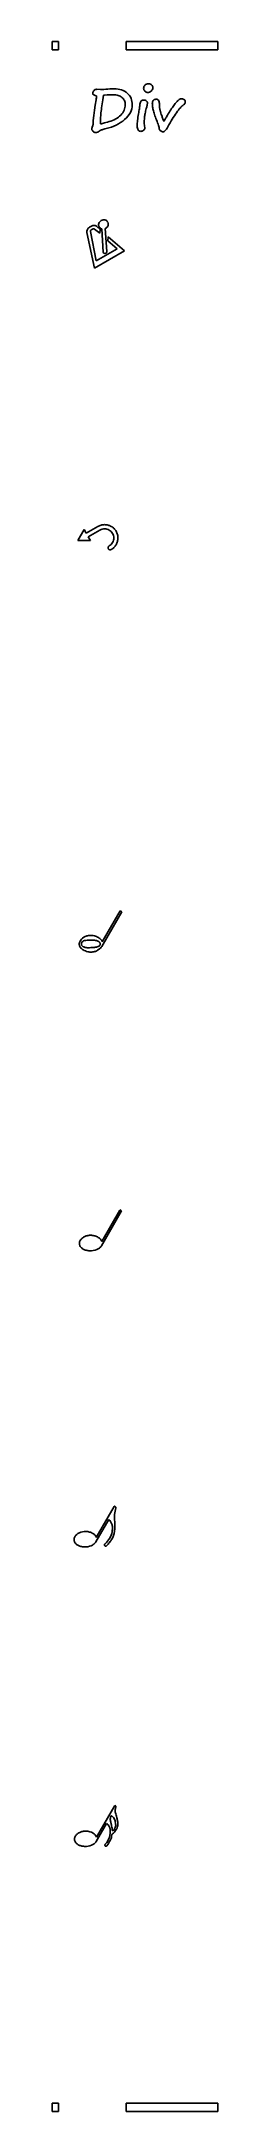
# Model space of a CAD drawing. Extents: x -1 to 533, y 135 to 410.
# Drawn here: x 522.4 to 532.9, y 279.1 to 410.3 of the extents above.
import ezdxf

# ---------------------------------------------------------------- set-up
doc = ezdxf.new("R2010")
doc.units = 0

msp = doc.modelspace()

# ---------------------------------------------------------------- linework, layer by layer
for p, q in [((522.813, 410.322), (522.418, 410.322)), ((522.418, 410.322), (522.418, 409.789)), ((522.418, 409.789), (522.813, 409.789)), ((522.813, 409.789), (522.813, 410.322)), ((527.081, 410.322), (527.081, 409.789)), ((532.872, 410.322), (527.081, 410.322)), ((527.081, 409.789), (532.872, 409.789)), ((532.872, 409.789), (532.872, 410.322)), ((524.978, 407.047), (524.982798, 407.089201)), ((524.981191, 407.01791), (524.978087, 407.046756)), ((524.990787, 406.991719), (524.981191, 407.01791)), ((524.982798, 407.089201), (524.997756, 407.130868)), ((525.007438, 406.967138), (524.990787, 406.991719)), ((524.997756, 407.130868), (525.022309, 407.170399)), ((525.030016, 406.945238), (525.007438, 406.967138)), ((525.022309, 407.170399), (525.05705, 407.209393)), ((525.059395, 406.925482), (525.030016, 406.945238)), ((525.05705, 407.209393), (525.097098, 407.243048)), ((525.095209, 406.907843), (525.059395, 406.925482)), ((525.137401, 406.892349), (525.095209, 406.907843)), ((525.097098, 407.243048), (525.138782, 407.267094)), ((525.186, 406.879), (525.137401, 406.892349)), ((525.138782, 407.267094), (525.18151, 407.281515)), ((525.18151, 407.281515), (525.225311, 407.286313)), ((525.199656, 406.874713), (525.185827, 406.879511)), ((525.209251, 406.866162), (525.199656, 406.874713)), ((525.199829, 406.688307), (525.209989, 406.747066)), ((525.215178, 406.854958), (525.209251, 406.866162)), ((525.209989, 406.747066), (525.215916, 406.797815)), ((525.218, 406.84), (525.215178, 406.854958)), ((525.215916, 406.797815), (525.218738, 406.839482)), ((525.226, 407.286), (525.471533, 407.279227)), ((525.471, 407.279), (525.562863, 407.280129)), ((525.562863, 407.280129), (525.670248, 407.283854)), ((525.634447, 406.763631), (525.611587, 406.623141)), ((525.659, 406.91), (525.634447, 406.763631)), ((525.689142, 406.911783), (525.659763, 406.910089)), ((525.670248, 407.283854), (525.793099, 407.290261)), ((525.726, 406.915), (525.689142, 406.911783)), ((525.881546, 406.927349), (525.725562, 406.914536)), ((525.793099, 407.290261), (525.932009, 407.298812)), ((526.02579, 406.936436), (525.881546, 406.927349)), ((525.932, 407.299), (526.051126, 407.308624)), ((526.158265, 406.942307), (526.02579, 406.936436)), ((526.051126, 407.308624), (526.158483, 407.31503)), ((526.279, 406.944), (526.158265, 406.942307)), ((526.158483, 407.31503), (526.2541, 407.31932)), ((526.2541, 407.31932), (526.337976, 407.320449)), ((526.36136, 406.941607), (526.279628, 406.944147)), ((526.338, 407.32), (526.461924, 407.315738)), ((526.439338, 406.933592), (526.36136, 406.941607)), ((526.513054, 406.920243), (526.439338, 406.933592)), ((526.461924, 407.315738), (526.579441, 407.302389)), ((526.583045, 406.901024), (526.513054, 406.920243)), ((526.579441, 407.302389), (526.691624, 407.280489)), ((526.648746, 406.876978), (526.583045, 406.901024)), ((526.710722, 406.847066), (526.648746, 406.876978)), ((526.691624, 407.280489), (526.797401, 407.25004)), ((526.768409, 406.812341), (526.710722, 406.847066)), ((526.822369, 406.771743), (526.768409, 406.812341)), ((526.797401, 407.25004), (526.896743, 407.210512)), ((526.870968, 406.726873), (526.822369, 406.771743)), ((526.91316, 406.678263), (526.870968, 406.726873)), ((526.896743, 407.210512), (526.990243, 407.162436)), ((526.990243, 407.162436), (527.077845, 407.105277)), ((527.077845, 407.105277), (527.159576, 407.03957)), ((527.159576, 407.03957), (527.233293, 406.966387)), ((527.233293, 406.966387), (527.296849, 406.887862)), ((527.296849, 406.887862), (527.35081, 406.803461)), ((527.35081, 406.803461), (527.395147, 406.713717)), ((528.196893, 407.301074), (528.191531, 407.344878)), ((528.192, 407.345), (528.197362, 407.405362)), ((528.212415, 407.256737), (528.196893, 407.301074)), ((528.197362, 407.405362), (528.21232, 407.459317)), ((528.21232, 407.459317), (528.238002, 407.507393)), ((528.238097, 407.212933), (528.212415, 407.256737)), ((528.238002, 407.507393), (528.27328, 407.549594)), ((528.273911, 407.168596), (528.238097, 407.212933)), ((528.27328, 407.549594), (528.318689, 407.583782)), ((528.31664, 407.130135), (528.273911, 407.168596)), ((528.362585, 407.1029), (528.31664, 407.130135)), ((528.318689, 407.583782), (528.372622, 407.608364)), ((528.411184, 407.086334), (528.362585, 407.1029)), ((528.372622, 407.608364), (528.43567, 407.623322)), ((528.463, 407.081), (528.411184, 407.086334)), ((528.43567, 407.623322), (528.507242, 407.628119)), ((528.506244, 407.08683), (528.462979, 407.080959)), ((528.553262, 407.104468), (528.506244, 407.08683)), ((528.507, 407.628), (528.563642, 407.623738)), ((528.604542, 407.133851), (528.553262, 407.104468)), ((528.563642, 407.623738), (528.614922, 407.610926)), ((528.659039, 407.174982), (528.604542, 407.133851)), ((528.614922, 407.610926), (528.659795, 407.589025)), ((528.70871, 407.224128), (528.659039, 407.174982)), ((528.659795, 407.589025), (528.699306, 407.558579)), ((528.699306, 407.558579), (528.731366, 407.522254)), ((528.744496, 407.277011), (528.70871, 407.224128)), ((528.731366, 407.522254), (528.754791, 407.482723)), ((528.765944, 407.333636), (528.744496, 407.277011)), ((528.754791, 407.482723), (528.768055, 407.439989)), ((528.773, 407.394), (528.765944, 407.333636)), ((528.768055, 407.439989), (528.772853, 407.394049)), ((525.012, 405.315), (525.040307, 405.630705)), ((525.040307, 405.630705), (525.078774, 405.953889)), ((525.078774, 405.953889), (525.126836, 406.284015)), ((525.126836, 406.284015), (525.185059, 406.62109)), ((525.186, 406.621), (525.199829, 406.688307)), ((525.46342, 405.435641), (525.459751, 405.360321)), ((525.469347, 405.516302), (525.46342, 405.435641)), ((525.476402, 405.602307), (525.469347, 405.516302)), ((525.484869, 405.693654), (525.476402, 405.602307)), ((525.495593, 405.79034), (525.484869, 405.693654)), ((525.507447, 405.892905), (525.495593, 405.79034)), ((525.520711, 406.00081), (525.507447, 405.892905)), ((525.535669, 406.114593), (525.520711, 406.00081)), ((525.55232, 406.233183), (525.535669, 406.114593)), ((525.570382, 406.357649), (525.55232, 406.233183)), ((525.590138, 406.487457), (525.570382, 406.357649)), ((525.611587, 406.623141), (525.590138, 406.487457)), ((526.330724, 405.359335), (526.424732, 405.409548)), ((526.424732, 405.409548), (526.513943, 405.46457)), ((526.513943, 405.46457), (526.597283, 405.524398)), ((526.597283, 405.524398), (526.675797, 405.588502)), ((526.675797, 405.588502), (526.748469, 405.657412)), ((526.748469, 405.657412), (526.814707, 405.730061)), ((526.814707, 405.730061), (526.871857, 405.804847)), ((526.871857, 405.804847), (526.919919, 405.882303)), ((526.948946, 406.625377), (526.91316, 406.678263)), ((526.919919, 405.882303), (526.959458, 405.962432)), ((526.978353, 406.569286), (526.948946, 406.625377)), ((526.959458, 405.962432), (526.990446, 406.044697)), ((527.000649, 406.509458), (526.978353, 406.569286)), ((526.990446, 406.044697), (527.01246, 406.129634)), ((527.104317, 405.470079), (526.99109, 405.364311)), ((527.0173, 406.44589), (527.000649, 406.509458)), ((527.01246, 406.129634), (527.025724, 406.217239)), ((527.026896, 406.378049), (527.0173, 406.44589)), ((527.025724, 406.217239), (527.029958, 406.306982)), ((527.03, 406.307), (527.026896, 406.378049)), ((527.202615, 405.579053), (527.104317, 405.470079)), ((527.285419, 405.690697), (527.202615, 405.579053)), ((527.353265, 405.806081), (527.285419, 405.690697)), ((527.406154, 405.924137), (527.353265, 405.806081)), ((527.395147, 406.713717), (527.429352, 406.618097)), ((527.444084, 406.045399), (527.406154, 405.924137)), ((527.429352, 406.618097), (527.453906, 406.516602)), ((527.466662, 406.169328), (527.444084, 406.045399)), ((527.453906, 406.516602), (527.468864, 406.409231)), ((527.474, 406.297), (527.466662, 406.169328)), ((527.468864, 406.409231), (527.473661, 406.296517)), ((527.801756, 405.319208), (527.813609, 405.414828)), ((527.813609, 405.414828), (527.828002, 405.514187)), ((527.828002, 405.514187), (527.844935, 405.617286)), ((527.844935, 405.617286), (527.864691, 405.725191)), ((527.866, 405.725), (527.882651, 405.81955)), ((527.882651, 405.81955), (527.897609, 405.90876)), ((527.896, 405.909), (527.896, 405.907)), ((527.897, 405.907), (527.9097, 405.985525)), ((527.9097, 405.985525), (527.921553, 406.054972)), ((527.921553, 406.054972), (527.930584, 406.115333)), ((527.930584, 406.115333), (527.938487, 406.167149)), ((527.938487, 406.167149), (527.944413, 406.21042)), ((527.944413, 406.21042), (527.949211, 406.244072)), ((527.949211, 406.244072), (527.952033, 406.26919)), ((527.952033, 406.26919), (527.952033, 406.285756)), ((527.953, 406.286), (527.956669, 406.350637)), ((527.956669, 406.350637), (527.967393, 406.409932)), ((527.967393, 406.409932), (527.985455, 406.463351)), ((527.985455, 406.463351), (528.011138, 406.511428)), ((528.011138, 406.511428), (528.043198, 406.551492)), ((528.043198, 406.551492), (528.081129, 406.579804)), ((528.081129, 406.579804), (528.124393, 406.596907)), ((528.124393, 406.596907), (528.173528, 406.602777)), ((528.173, 406.602), (528.230686, 406.598246)), ((528.230686, 406.598246), (528.281458, 406.58755)), ((528.245676, 405.506555), (528.237774, 405.401853)), ((528.251602, 405.563713), (528.245676, 405.506555)), ((528.259505, 405.625145), (528.251602, 405.563713)), ((528.270229, 405.690315), (528.259505, 405.625145)), ((528.282929, 405.759226), (528.270229, 405.690315)), ((528.281458, 406.58755), (528.325259, 406.569403)), ((528.298451, 405.832408), (528.282929, 405.759226)), ((528.315949, 405.909867), (528.298451, 405.832408)), ((528.335704, 405.991062), (528.315949, 405.909867)), ((528.325259, 406.569403), (528.362653, 406.543749)), ((528.358, 406.076), (528.335704, 405.991062)), ((528.368, 406.116), (528.356711, 406.075924)), ((528.362653, 406.543749), (528.392569, 406.513837)), ((528.383869, 406.169872), (528.368911, 406.11592)), ((528.396569, 406.219552), (528.383869, 406.169872)), ((528.392569, 406.513837), (528.414018, 406.482318)), ((528.407293, 406.263889), (528.396569, 406.219552)), ((528.416324, 406.30342), (528.407293, 406.263889)), ((528.414018, 406.482318), (528.426718, 406.449199)), ((528.422816, 406.338142), (528.416324, 406.30342)), ((528.428178, 406.36859), (528.422816, 406.338142)), ((528.426718, 406.449199), (528.430951, 406.413941)), ((528.431, 406.393708), (528.428178, 406.36859)), ((528.431, 406.414), (528.431, 406.393708)), ((528.739, 406.359), (528.742669, 406.428443)), ((528.740131, 406.316101), (528.740131, 406.359371)), ((528.7438, 406.269628), (528.740131, 406.316101)), ((528.742669, 406.428443), (528.752829, 406.488272)), ((528.749726, 406.219948), (528.7438, 406.269628)), ((528.757628, 406.166529), (528.749726, 406.219948)), ((528.752829, 406.488272), (528.770327, 406.539021)), ((528.767788, 406.109371), (528.757628, 406.166529)), ((528.780488, 406.049006), (528.767788, 406.109371)), ((528.770327, 406.539021), (528.79488, 406.580688)), ((528.796011, 405.984905), (528.780488, 406.049006)), ((528.79488, 406.580688), (528.826404, 406.612737)), ((528.813508, 405.917598), (528.796011, 405.984905)), ((528.833264, 405.846551), (528.813508, 405.917598)), ((528.826404, 406.612737), (528.865407, 406.63571)), ((528.855277, 405.772299), (528.833264, 405.846551)), ((528.87983, 405.694307), (528.855277, 405.772299)), ((528.865407, 406.63571), (528.910817, 406.649595)), ((528.906642, 405.612575), (528.87983, 405.694307)), ((528.935485, 405.527641), (528.906642, 405.612575)), ((528.910817, 406.649595), (528.963705, 406.654393)), ((528.967009, 405.4395), (528.935485, 405.527641)), ((528.964, 406.655), (529.01528, 406.650738)), ((529.000678, 405.34762), (528.967009, 405.4395)), ((529.01528, 406.650738), (529.060153, 406.637926)), ((529.060153, 406.637926), (529.097547, 406.617098)), ((529.097547, 406.617098), (529.128507, 406.587718)), ((529.128507, 406.587718), (529.152496, 406.549257)), ((529.152496, 406.549257), (529.169712, 406.502784)), ((529.169712, 406.502784), (529.180436, 406.448295)), ((529.180436, 406.448295), (529.18354, 406.384727)), ((529.183, 406.385), (529.183, 406.304871)), ((529.183, 406.304871), (529.185822, 406.237031)), ((529.185822, 406.237031), (529.188644, 406.181473)), ((529.188644, 406.181473), (529.192313, 406.138739)), ((529.192313, 406.138739), (529.195418, 406.118447)), ((529.195418, 406.118447), (529.199651, 406.094938)), ((529.199651, 406.094938), (529.205013, 406.067167)), ((529.205013, 406.067167), (529.212069, 406.036185)), ((529.212069, 406.036185), (529.220536, 406.000927)), ((529.220536, 406.000927), (529.230131, 405.962466)), ((529.230131, 405.962466), (529.240855, 405.919732)), ((529.240855, 405.919732), (529.253273, 405.873791)), ((529.253273, 405.873791), (529.278955, 405.781911)), ((529.278955, 405.781911), (529.305202, 405.698043)), ((529.305202, 405.698043), (529.33032, 405.621654)), ((529.33032, 405.621654), (529.356002, 405.553811)), ((529.355, 405.553), (529.369958, 405.511336)), ((529.369958, 405.511336), (529.387173, 405.463793)), ((529.387173, 405.463793), (529.405236, 405.410373)), ((529.405236, 405.410373), (529.424991, 405.351079)), ((529.554418, 405.406973), (529.57248, 405.439025)), ((529.57248, 405.439025), (529.595904, 405.479623)), ((529.595904, 405.479623), (529.625284, 405.529302)), ((529.625284, 405.529302), (529.660533, 405.586994)), ((529.660533, 405.586994), (529.701145, 405.653768)), ((529.701145, 405.653768), (529.747627, 405.729087)), ((529.747627, 405.729087), (529.799979, 405.813488)), ((529.799979, 405.813488), (529.853912, 405.900029)), ((529.853912, 405.900029), (529.9068, 405.981758)), ((529.9068, 405.981758), (529.957544, 406.059216)), ((529.957544, 406.059216), (530.006707, 406.132399)), ((530.066239, 405.508985), (529.997856, 405.398408)), ((530.006707, 406.132399), (530.054233, 406.200776)), ((530.054233, 406.200776), (530.099642, 406.264877)), ((530.133549, 405.613687), (530.066239, 405.508985)), ((530.099642, 406.264877), (530.143979, 406.324172)), ((530.199786, 405.712513), (530.133549, 405.613687)), ((530.143979, 406.324172), (530.1862, 406.379194)), ((530.1862, 406.379194), (530.226783, 406.429407)), ((530.264951, 405.80546), (530.199786, 405.712513)), ((530.226783, 406.429407), (530.264178, 406.47428)), ((530.264178, 406.47428), (530.299427, 406.514344)), ((530.327463, 405.891464), (530.264951, 405.80546)), ((530.299427, 406.514344), (530.331488, 406.549066)), ((530.386758, 405.969456), (530.327463, 405.891464)), ((530.331488, 406.549066), (530.361403, 406.578445)), ((530.361403, 406.578445), (530.388496, 406.603027)), ((530.442836, 406.039436), (530.386758, 405.969456)), ((530.388496, 406.603027), (530.412485, 406.622246)), ((530.412485, 406.622246), (530.434499, 406.636668)), ((530.434499, 406.636668), (530.476155, 406.657496)), ((530.495724, 406.101401), (530.442836, 406.039436)), ((530.476155, 406.657496), (530.518911, 406.671917)), ((530.544859, 406.15482), (530.495724, 406.101401)), ((530.518911, 406.671917), (530.562712, 406.681005)), ((530.590269, 406.200226), (530.544859, 406.15482)), ((530.562712, 406.681005), (530.607585, 406.683545)), ((530.632997, 406.237618), (530.590269, 406.200226)), ((530.608, 406.684), (530.653409, 406.680275)), ((530.672, 406.267), (530.632997, 406.237618)), ((530.653409, 406.680275), (530.693993, 406.668534)), ((530.706088, 406.292406), (530.670302, 406.267288)), ((530.693993, 406.668534), (530.730851, 406.649315)), ((530.737076, 406.31806), (530.706088, 406.292406)), ((530.730851, 406.649315), (530.763448, 406.622617)), ((530.763322, 406.343686), (530.737076, 406.31806)), ((530.785336, 406.36934), (530.763322, 406.343686)), ((530.763448, 406.622617), (530.790259, 406.590565)), ((530.801987, 406.394994), (530.785336, 406.36934)), ((530.790259, 406.590565), (530.80945, 406.554776)), ((530.81384, 406.420648), (530.801987, 406.394994)), ((530.80945, 406.554776), (530.820739, 406.515779)), ((530.821178, 406.44681), (530.81384, 406.420648)), ((530.820739, 406.515779), (530.824408, 406.473045)), ((530.824, 406.473), (530.821178, 406.44681)), ((524.91, 404.782), (524.912822, 404.802828)), ((524.915308, 404.752379), (524.91051, 404.782292)), ((524.912822, 404.802828), (524.919878, 404.828482)), ((524.928572, 404.718724), (524.915308, 404.752379)), ((524.919878, 404.828482), (524.930602, 404.857861)), ((524.951432, 404.680797), (524.928572, 404.718724)), ((524.930602, 404.857861), (524.946124, 404.891516)), ((524.944, 404.892), (524.983511, 404.999244)), ((524.982957, 404.638596), (524.951432, 404.680797)), ((525.020351, 404.600135), (524.982957, 404.638596)), ((524.984, 404.999), (524.988798, 405.023045)), ((524.988798, 405.023045), (524.993031, 405.051894)), ((524.993031, 405.051894), (524.9967, 405.084479)), ((524.9967, 405.084479), (525.000369, 405.121871)), ((525.000369, 405.121871), (525.004038, 405.163538)), ((525.004038, 405.163538), (525.007142, 405.209478)), ((525.007142, 405.209478), (525.009964, 405.260225)), ((525.009964, 405.260225), (525.012787, 405.314713)), ((525.060398, 404.5729), (525.020351, 404.600135)), ((525.103155, 404.556334), (525.060398, 404.5729)), ((525.148, 404.551), (525.103155, 404.556334)), ((525.207753, 404.556947), (525.147386, 404.551613)), ((525.268657, 404.572977), (525.207753, 404.556947)), ((525.32956, 404.599139), (525.268657, 404.572977)), ((525.391, 404.636), (525.32956, 404.599139)), ((525.440069, 404.66515), (525.39147, 404.63577)), ((525.484942, 404.689731), (525.440069, 404.66515)), ((525.459751, 405.360321), (525.456929, 405.290875)), ((525.456929, 405.290875), (525.456929, 405.226774)), ((525.457, 405.227), (525.457, 405.184799)), ((525.457, 405.184799), (525.459822, 405.149008)), ((525.459822, 405.149008), (525.462927, 405.120162)), ((525.462927, 405.120162), (525.467724, 405.098262)), ((525.468, 405.098), (525.497379, 405.100258)), ((525.527134, 404.710559), (525.484942, 404.689731)), ((525.497379, 405.100258), (525.537991, 405.106664)), ((525.565601, 404.727126), (525.527134, 404.710559)), ((525.537991, 405.106664), (525.589807, 405.11736)), ((525.609938, 404.742083), (525.565601, 404.727126)), ((525.589807, 405.11736), (525.652827, 405.132318)), ((525.667088, 404.75865), (525.609938, 404.742083)), ((525.652827, 405.132318), (525.726544, 405.151538)), ((525.738152, 404.776289), (525.667088, 404.75865)), ((525.726544, 405.151538), (525.812029, 405.175583)), ((525.822, 404.795), (525.738152, 404.776289)), ((525.812029, 405.175583), (525.908182, 405.203353)), ((525.990019, 404.837067), (525.82173, 404.794866)), ((525.908182, 405.203353), (526.015539, 405.235403)), ((526.15241, 404.887816), (525.990019, 404.837067)), ((526.015539, 405.235403), (526.126114, 405.272261)), ((526.126114, 405.272261), (526.230818, 405.313395)), ((526.307858, 404.946574), (526.15241, 404.887816)), ((526.230818, 405.313395), (526.330724, 405.359335)), ((526.457436, 405.013882), (526.307858, 404.946574)), ((526.600043, 405.088668), (526.457436, 405.013882)), ((526.736808, 405.172535), (526.600043, 405.088668)), ((526.867138, 405.264416), (526.736808, 405.172535)), ((526.99109, 405.364311), (526.867138, 405.264416)), ((527.785345, 404.895641), (527.781676, 404.980045)), ((527.782, 405.058525), (527.786233, 405.141324)), ((527.782, 404.98), (527.782, 405.058525)), ((527.796633, 404.822458), (527.785345, 404.895641)), ((527.786233, 405.141324), (527.792724, 405.228395)), ((527.792724, 405.228395), (527.801756, 405.319208)), ((527.81526, 404.760493), (527.796633, 404.822458)), ((527.841507, 404.710277), (527.81526, 404.760493)), ((527.875148, 404.670749), (527.841507, 404.710277)), ((527.916296, 404.642437), (527.875148, 404.670749)), ((527.964894, 404.62587), (527.916296, 404.642437)), ((528.021, 404.62), (527.964894, 404.62587)), ((528.065518, 404.623574), (528.020645, 404.619284)), ((528.108246, 404.636923), (528.065518, 404.623574)), ((528.149902, 404.658823), (528.108246, 404.636923)), ((528.189978, 404.689806), (528.149902, 404.658823)), ((528.224691, 404.723461), (528.189978, 404.689806)), ((528.249244, 404.753373), (528.224691, 404.723461)), ((528.226, 405.151), (528.228822, 405.091172)), ((528.231847, 405.307836), (528.228178, 405.223969)), ((528.228178, 405.223969), (528.228178, 405.150786)), ((528.228822, 405.091172), (528.23616, 405.022262)), ((528.237774, 405.401853), (528.231847, 405.307836)), ((528.23616, 405.022262), (528.248013, 404.943736)), ((528.248013, 404.943736), (528.264664, 404.856129)), ((528.264202, 404.779563), (528.249244, 404.753373)), ((528.264, 404.856), (528.268233, 404.826084)), ((528.269, 404.802), (528.264202, 404.779563)), ((528.268233, 404.826084), (528.268233, 404.802039)), ((529.037, 405.252), (529.000678, 405.34762)), ((529.069829, 405.157736), (529.035116, 405.251753)), ((529.099745, 405.072799), (529.069829, 405.157736)), ((529.125427, 404.995877), (529.099745, 405.072799)), ((529.146311, 404.9275), (529.125427, 404.995877)), ((529.161833, 404.867672), (529.146311, 404.9275)), ((529.173122, 404.816925), (529.161833, 404.867672)), ((529.180178, 404.774188), (529.173122, 404.816925)), ((529.183, 404.74), (529.180178, 404.774188)), ((529.213534, 404.704625), (529.183618, 404.740413)), ((529.242913, 404.673106), (529.213534, 404.704625)), ((529.272293, 404.646944), (529.242913, 404.673106)), ((529.301672, 404.62558), (529.272293, 404.646944)), ((529.330515, 404.608477), (529.301672, 404.62558)), ((529.359358, 404.596737), (529.330515, 404.608477)), ((529.387665, 404.589258), (529.359358, 404.596737)), ((529.416, 404.587), (529.387665, 404.589258)), ((529.448775, 404.591835), (529.415671, 404.587037)), ((529.425, 405.351), (529.436289, 405.315209)), ((529.436289, 405.315209), (529.447013, 405.285293)), ((529.447013, 405.285293), (529.457173, 405.260712)), ((529.482952, 404.606793), (529.448775, 404.591835)), ((529.457173, 405.260712), (529.466204, 405.242536)), ((529.467, 405.243), (529.475467, 405.257958)), ((529.475467, 405.257958), (529.491553, 405.286804)), ((529.51823, 404.630838), (529.482952, 404.606793)), ((529.491553, 405.286804), (529.513567, 405.328471)), ((529.513567, 405.328471), (529.542946, 405.384026)), ((529.554552, 404.665027), (529.51823, 404.630838)), ((529.542, 405.384), (529.554418, 405.406973)), ((529.591947, 404.70883), (529.554552, 404.665027)), ((529.629877, 404.762783), (529.591947, 404.70883)), ((529.669388, 404.825817), (529.629877, 404.762783)), ((529.71, 404.899), (529.669388, 404.825817)), ((529.784186, 405.03249), (529.71047, 404.898943)), ((529.856294, 405.160162), (529.784186, 405.03249)), ((529.927893, 405.282491), (529.856294, 405.160162)), ((529.997856, 405.398408), (529.927893, 405.282491)), ((525.413666, 398.891484), (525.379687, 398.839061)), ((525.459386, 398.937653), (525.413666, 398.891484)), ((525.516, 398.977), (525.459386, 398.937653)), ((525.569052, 399.002532), (525.515966, 398.977556)), ((525.623888, 399.015881), (525.569052, 399.002532)), ((525.679712, 399.018139), (525.623888, 399.015881)), ((525.737539, 399.009108), (525.679712, 399.018139)), ((525.792713, 398.989973), (525.737539, 399.009108)), ((525.840945, 398.961593), (525.792713, 398.989973)), ((525.881641, 398.923804), (525.840945, 398.961593)), ((525.915, 398.877), (525.881641, 398.923804)), ((525.939902, 398.824198), (525.915631, 398.876426)), ((524.607272, 398.303356), (524.604449, 398.259958)), ((524.604449, 398.259958), (524.609812, 398.217715)), ((524.616867, 398.348604), (524.607272, 398.303356)), ((524.608, 398.217), (525.087777, 395.9485)), ((524.634647, 398.39501), (524.616867, 398.348604)), ((524.659765, 398.44036), (524.634647, 398.39501)), ((524.692221, 398.480953), (524.659765, 398.44036)), ((524.73097, 398.516854), (524.692221, 398.480953)), ((524.777, 398.548), (524.73097, 398.516854)), ((524.902, 398.62), (524.777822, 398.547751)), ((525.198, 396.406), (524.831111, 398.27149)), ((524.832, 398.299852), (524.839902, 398.328153)), ((524.832, 398.271), (524.832, 398.299852)), ((524.839902, 398.328153), (524.856553, 398.353468)), ((524.856553, 398.353468), (524.879978, 398.372208)), ((524.879, 398.372), (525.003178, 398.444249)), ((524.942998, 398.640036), (524.901088, 398.619744)), ((524.986347, 398.653667), (524.942998, 398.640036)), ((525.030938, 398.660243), (524.986347, 398.653667)), ((525.003, 398.444), (525.016547, 398.448318)), ((525.016547, 398.448318), (525.034327, 398.4486)), ((525.077138, 398.659396), (525.030938, 398.660243)), ((525.034327, 398.4486), (525.045333, 398.445778)), ((525.045333, 398.445778), (525.058033, 398.440105)), ((525.058033, 398.440105), (525.071862, 398.431046)), ((525.071862, 398.431046), (525.087102, 398.419023)), ((525.123112, 398.651918), (525.077138, 398.659396)), ((525.088, 398.42), (525.429489, 398.161767)), ((525.165841, 398.637835), (525.123112, 398.651918)), ((525.20586, 398.616329), (525.165841, 398.637835)), ((525.243, 398.588), (525.20586, 398.616329)), ((525.449, 398.405), (525.242978, 398.58788)), ((525.356827, 398.780218), (525.345538, 398.720071)), ((525.345538, 398.720071), (525.345538, 398.663575)), ((525.345538, 398.663575), (525.356262, 398.610727)), ((525.356262, 398.610727), (525.377993, 398.562153)), ((525.379687, 398.839061), (525.356827, 398.780218)), ((525.377, 398.562), (525.411036, 398.516387)), ((525.411036, 398.516387), (525.45526, 398.479207)), ((525.43, 398.161), (525.449755, 398.405122)), ((525.45526, 398.479207), (525.503774, 398.452255)), ((525.503774, 398.452255), (525.550595, 398.437947)), ((525.551, 398.438), (525.638489, 396.96932)), ((525.77, 398.467), (525.786651, 398.471149)), ((525.864, 397.001), (525.770867, 398.46714)), ((525.786651, 398.471149), (525.804713, 398.479728)), ((525.805, 398.48), (525.852639, 398.513926)), ((525.852639, 398.513926), (525.891699, 398.554944)), ((525.891699, 398.554944), (525.921275, 398.602493)), ((525.921275, 398.602493), (525.94216, 398.657134)), ((525.952, 397.935), (525.923778, 397.689185)), ((525.924, 397.689), (526.525133, 397.177896)), ((525.952602, 398.770203), (525.939902, 398.824198)), ((525.94216, 398.657134), (525.952602, 398.714668)), ((526.979, 397.049), (525.95171, 397.934613)), ((525.952602, 398.714668), (525.952602, 398.770203)), ((525.088, 395.949), (526.97889, 397.04938)), ((526.525, 397.178), (525.19856, 396.405841)), ((525.639, 396.97), (525.644362, 396.945221)), ((525.644362, 396.945221), (525.649442, 396.928485)), ((525.649, 396.928), (525.665369, 396.909543)), ((525.665369, 396.909543), (525.689358, 396.89721)), ((525.689358, 396.89721), (525.721023, 396.890577)), ((525.721023, 396.890577), (525.760449, 396.890013)), ((525.761, 396.89), (525.791198, 396.900104)), ((525.791198, 396.900104), (525.813493, 396.910066)), ((525.813, 396.91), (525.835578, 396.927131)), ((525.835578, 396.927131), (525.8511, 396.947761)), ((525.8511, 396.947761), (525.860696, 396.972456)), ((525.860696, 396.972456), (525.863518, 397.001293)), ((524.038, 378.697), (524.427466, 379.386186)), ((524.428, 379.386), (524.560644, 379.156836)), ((524.56, 379.157), (525.296599, 379.581462)), ((525.432, 379.346), (524.695401, 378.921538)), ((525.296, 379.581), (525.346461, 379.608065)), ((525.346461, 379.608065), (525.397374, 379.631461)), ((525.397374, 379.631461), (525.44967, 379.651189)), ((525.500939, 379.381554), (525.431202, 379.346691)), ((525.44967, 379.651189), (525.502417, 379.667247)), ((525.572963, 379.406333), (525.500939, 379.381554)), ((525.502417, 379.667247), (525.556096, 379.680088)), ((525.556096, 379.680088), (525.610226, 379.688809)), ((525.647723, 379.42146), (525.572963, 379.406333)), ((525.610226, 379.688809), (525.665739, 379.694312)), ((525.724798, 379.426512), (525.647723, 379.42146)), ((525.665739, 379.694312), (525.721704, 379.695723)), ((525.721704, 379.695723), (525.777668, 379.693748)), ((525.801393, 379.421911), (525.724798, 379.426512)), ((525.777668, 379.693748), (525.832702, 379.688244)), ((525.875251, 379.407687), (525.801393, 379.421911)), ((525.832702, 379.688244), (525.886832, 379.679524)), ((525.946794, 379.384743), (525.875251, 379.407687)), ((525.886832, 379.679524), (525.940031, 379.667134)), ((525.940031, 379.667134), (525.992326, 379.651527)), ((526.0156, 379.352174), (525.946794, 379.384743)), ((525.992326, 379.651527), (526.043719, 379.632731)), ((526.079382, 379.311348), (526.0156, 379.352174)), ((526.043719, 379.632731), (526.094632, 379.610266)), ((526.135798, 379.262724), (526.079382, 379.311348)), ((526.094632, 379.610266), (526.144162, 379.584104)), ((526.185328, 379.206762), (526.135798, 379.262724)), ((526.144162, 379.584104), (526.192337, 379.555205)), ((526.228, 379.143), (526.185328, 379.206762)), ((526.192337, 379.555205), (526.237746, 379.523096)), ((526.237746, 379.523096), (526.280418, 379.488691)), ((526.280418, 379.488691), (526.320776, 379.451076)), ((526.320776, 379.451076), (526.358848, 379.41117)), ((526.358848, 379.41117), (526.393702, 379.368049)), ((526.393702, 379.368049), (526.426271, 379.322637)), ((526.426271, 379.322637), (526.456553, 379.274013)), ((526.456, 379.274), (526.483093, 379.223542)), ((526.483093, 379.223542), (526.505953, 379.172623)), ((526.505953, 379.172623), (526.525709, 379.12079)), ((524.831, 378.689), (524.037956, 378.697184)), ((524.696, 378.922), (524.831467, 378.688602)), ((525.94322, 378.242047), (525.9483, 378.26866)), ((525.94322, 378.215913), (525.94322, 378.242047)), ((525.949147, 378.190231), (525.94322, 378.215913)), ((525.9483, 378.26866), (525.957613, 378.293439)), ((525.961, 378.165), (525.949147, 378.190231)), ((525.957613, 378.293439), (525.970878, 378.315001)), ((525.975925, 378.142831), (525.960685, 378.164393)), ((525.970878, 378.315001), (525.987811, 378.333345)), ((525.994834, 378.12539), (525.975925, 378.142831)), ((525.987811, 378.333345), (526.008978, 378.348472)), ((526.016847, 378.111617), (525.994834, 378.12539)), ((526.008, 378.348), (526.072685, 378.391118)), ((526.042529, 378.101993), (526.016847, 378.111617)), ((526.069058, 378.096942), (526.042529, 378.101993)), ((526.09474, 378.096942), (526.069058, 378.096942)), ((526.072685, 378.391118), (526.130484, 378.441119)), ((526.119576, 378.102445), (526.09474, 378.096942)), ((526.143, 378.113), (526.119576, 378.102445)), ((526.130484, 378.441119), (526.180466, 378.498458)), ((526.188933, 378.143266), (526.140306, 378.112992)), ((526.180466, 378.498458), (526.223589, 378.562678)), ((526.234794, 378.175838), (526.188933, 378.143266)), ((526.223589, 378.562678), (526.257992, 378.631486)), ((526.261943, 379.073686), (526.227992, 379.142494)), ((526.277918, 378.211158), (526.234794, 378.175838)), ((526.257992, 378.631486), (526.282828, 378.702587)), ((526.285932, 379.002586), (526.261943, 379.073686)), ((526.318276, 378.248772), (526.277918, 378.211158)), ((526.282828, 378.702587), (526.298068, 378.776441)), ((526.299761, 378.928734), (526.285932, 379.002586)), ((526.298068, 378.776441), (526.303994, 378.852588)), ((526.303994, 378.852588), (526.299761, 378.928734)), ((526.355896, 378.289598), (526.318276, 378.248772)), ((526.390299, 378.332259), (526.355896, 378.289598)), ((526.422416, 378.377671), (526.390299, 378.332259)), ((526.451767, 378.425835), (526.422416, 378.377671)), ((526.478013, 378.475377), (526.451767, 378.425835)), ((526.500591, 378.526295), (526.478013, 378.475377)), ((526.519782, 378.577671), (526.500591, 378.526295)), ((526.535869, 378.629964), (526.519782, 378.577671)), ((526.525709, 379.12079), (526.541796, 379.068037)), ((526.548851, 378.683634), (526.535869, 378.629964)), ((526.541796, 379.068037), (526.553649, 379.014367)), ((526.558164, 378.737761), (526.548851, 378.683634)), ((526.553649, 379.014367), (526.562398, 378.95978)), ((526.564091, 378.792809), (526.558164, 378.737761)), ((526.562398, 378.95978), (526.566913, 378.904735)), ((526.566913, 378.84877), (526.564091, 378.792809)), ((526.566913, 378.904735), (526.566913, 378.84877)), ((526.813, 355.159), (525.54582, 352.96614)), ((525.576, 353.255), (526.71053, 355.21842)), ((526.711, 355.219), (526.8126, 355.159451)), ((524.121318, 353.114387), (524.12414, 353.152462)), ((524.124423, 353.076315), (524.121318, 353.114387)), ((524.12414, 353.152462), (524.130067, 353.190533)), ((524.13176, 353.038241), (524.124423, 353.076315)), ((524.130067, 353.190533), (524.141074, 353.228608)), ((524.144178, 353.000626), (524.13176, 353.038241)), ((524.141074, 353.228608), (524.156314, 353.26714)), ((524.160265, 352.963929), (524.144178, 353.000626)), ((524.156314, 353.26714), (524.176634, 353.305672)), ((524.18002, 352.928609), (524.160265, 352.963929)), ((524.175, 353.306), (524.217192, 353.367925)), ((524.203445, 352.89512), (524.18002, 352.928609)), ((524.217192, 353.367925), (524.271322, 353.428019)), ((524.261, 353.131), (524.261, 353.10256)), ((524.261, 353.10256), (524.265516, 353.075495)), ((524.26476, 353.169261), (524.261938, 353.144482)), ((524.261938, 353.144482), (524.261938, 353.131189)), ((524.26984, 353.197701), (524.26476, 353.169261)), ((524.265516, 353.075495), (524.2737, 353.050265)), ((524.28, 353.222), (524.26984, 353.197701)), ((524.271322, 353.428019), (524.337362, 353.486275)), ((524.2737, 353.050265), (524.285271, 353.026417)), ((524.307561, 353.256314), (524.279903, 353.221911)), ((524.285271, 353.026417), (524.300793, 353.004404)), ((524.300793, 353.004404), (524.319702, 352.984225)), ((524.347467, 353.286131), (524.307561, 353.256314)), ((524.319702, 352.984225), (524.34228, 352.965429)), ((524.337362, 353.486275), (524.414889, 353.542697)), ((524.34228, 352.965429), (524.368527, 352.948467)), ((524.399763, 353.311362), (524.347467, 353.286131)), ((524.37, 352.949), (524.409455, 352.929724)), ((524.463968, 353.331541), (524.399763, 353.311362)), ((524.409455, 352.929724), (524.454864, 352.913666)), ((524.414889, 353.542697), (524.457561, 353.568831)), ((524.457561, 353.568831), (524.50297, 353.591775)), ((524.541495, 353.347148), (524.463968, 353.331541)), ((524.50297, 353.591775), (524.550666, 353.611954)), ((524.630931, 353.358154), (524.541495, 353.347148)), ((524.550666, 353.611954), (524.600675, 353.628916)), ((524.600675, 353.628916), (524.653423, 353.642688)), ((524.732785, 353.364589), (524.630931, 353.358154)), ((524.653423, 353.642688), (524.708484, 353.653695)), ((524.708484, 353.653695), (524.765804, 353.661484)), ((524.847, 353.366), (524.732785, 353.364589)), ((524.765804, 353.661484), (524.825437, 353.666536)), ((524.825437, 353.666536), (524.886905, 353.6671)), ((524.933834, 353.364047), (524.847136, 353.365458)), ((524.886905, 353.6671), (524.949304, 353.6625)), ((525.013647, 353.360378), (524.933834, 353.364047)), ((524.949304, 353.6625), (525.012607, 353.652397)), ((525.012607, 353.652397), (525.076812, 353.63679)), ((525.086121, 353.353971), (525.013647, 353.360378)), ((525.076812, 353.63679), (525.142429, 353.616159)), ((525.15171, 353.345251), (525.086121, 353.353971)), ((525.142429, 353.616159), (525.208469, 353.589997)), ((525.21044, 353.334244), (525.15171, 353.345251)), ((525.208469, 353.589997), (525.275892, 353.558346)), ((525.261805, 353.320951), (525.21044, 353.334244)), ((525.221356, 352.926552), (525.255759, 352.934821)), ((525.255759, 352.934821), (525.314461, 352.954096)), ((525.30586, 353.305344), (525.261805, 353.320951)), ((525.275892, 353.558346), (525.343794, 353.521192)), ((525.343, 353.287), (525.30586, 353.305344)), ((525.314461, 352.954096), (525.361254, 352.97659)), ((525.366316, 353.272001), (525.342891, 353.287128)), ((525.344, 353.521), (525.387124, 353.494387)), ((525.361254, 352.97659), (525.396588, 353.002272)), ((525.386636, 353.255039), (525.366316, 353.272001)), ((525.403004, 353.236695), (525.386636, 353.255039)), ((525.387124, 353.494387), (525.426098, 353.465487)), ((525.396588, 353.002272), (525.420012, 353.031631)), ((525.416833, 353.216968), (525.403004, 353.236695)), ((525.426993, 353.195406), (525.416833, 353.216968)), ((525.42, 353.032), (525.429596, 353.05263)), ((525.426098, 353.465487), (525.460981, 353.43521)), ((525.434331, 353.172461), (525.426993, 353.195406)), ((525.429596, 353.05263), (525.436087, 353.074192)), ((525.438, 353.148162), (525.434331, 353.172461)), ((525.436087, 353.074192), (525.438909, 353.09804)), ((525.438, 353.122), (525.438, 353.148162)), ((525.438909, 353.09804), (525.438909, 353.122819)), ((525.460981, 353.43521), (525.492166, 353.402642)), ((525.492166, 353.402642), (525.51926, 353.368699)), ((525.546, 352.966), (525.510214, 352.913704)), ((525.51926, 353.368699), (525.54212, 353.332919)), ((525.54212, 353.332919), (525.561029, 353.294844)), ((525.561029, 353.294844), (525.576269, 353.255395)), ((524.229691, 352.863012), (524.203445, 352.89512)), ((524.259974, 352.832735), (524.229691, 352.863012)), ((524.293474, 352.804296), (524.259974, 352.832735)), ((524.330614, 352.777231), (524.293474, 352.804296)), ((524.371, 352.752), (524.330614, 352.777231)), ((524.443697, 352.711907), (524.37032, 352.751816)), ((524.51572, 352.678422), (524.443697, 352.711907)), ((524.454864, 352.913666), (524.506229, 352.901276)), ((524.506229, 352.901276), (524.563576, 352.891653)), ((524.586361, 352.650905), (524.51572, 352.678422)), ((524.563576, 352.891653), (524.626878, 352.886149)), ((524.655618, 352.629343), (524.586361, 352.650905)), ((524.626878, 352.886149), (524.696616, 352.883327)), ((524.723069, 352.614216), (524.655618, 352.629343)), ((524.696616, 352.883327), (524.771828, 352.884174)), ((524.789109, 352.605495), (524.723069, 352.614216)), ((524.771828, 352.884174), (524.853023, 352.888294)), ((524.853794, 352.602673), (524.789109, 352.605495)), ((524.853, 352.888), (524.919068, 352.891217)), ((524.917097, 352.605891), (524.853794, 352.602673)), ((524.978113, 352.61368), (524.917097, 352.605891)), ((524.919068, 352.891217), (524.980988, 352.895338)), ((525.036364, 352.624235), (524.978113, 352.61368)), ((524.980988, 352.895338), (525.037855, 352.899938)), ((525.091877, 352.638007), (525.036364, 352.624235)), ((525.037855, 352.899938), (525.090631, 352.905441)), ((525.090631, 352.905441), (525.138778, 352.911876)), ((525.144172, 352.654066), (525.091877, 352.638007)), ((525.138778, 352.911876), (525.182353, 352.918762)), ((525.194154, 352.673342), (525.144172, 352.654066)), ((525.182353, 352.918762), (525.221356, 352.926552)), ((525.240946, 352.695355), (525.194154, 352.673342)), ((525.285453, 352.720134), (525.240946, 352.695355)), ((525.326742, 352.747651), (525.285453, 352.720134)), ((525.400571, 352.804532), (525.326742, 352.747651)), ((525.461587, 352.860037), (525.400571, 352.804532)), ((525.510214, 352.913704), (525.461587, 352.860037)), ((526.798, 336.202), (525.52236, 333.99248)), ((525.545, 334.268), (526.69364, 336.26105)), ((526.694, 336.262), (526.798422, 336.202451)), ((524.42434, 334.556499), (524.47023, 334.580347)), ((524.47023, 334.580347), (524.517925, 334.600977)), ((524.517925, 334.600977), (524.567455, 334.61887)), ((524.567455, 334.61887), (524.617916, 334.633094)), ((524.617916, 334.633094), (524.669309, 334.644553)), ((524.669309, 334.644553), (524.722508, 334.652822)), ((524.722508, 334.652822), (524.776638, 334.657873)), ((524.776638, 334.657873), (524.832151, 334.659567)), ((524.832151, 334.659567), (524.889019, 334.658156)), ((524.889019, 334.658156), (524.945915, 334.653555)), ((524.945915, 334.653555), (525.002331, 334.645766)), ((525.002331, 334.645766), (525.058296, 334.634308)), ((525.058296, 334.634308), (525.113329, 334.619181)), ((525.113329, 334.619181), (525.167459, 334.601288)), ((525.167459, 334.601288), (525.221589, 334.579726)), ((525.221589, 334.579726), (525.274816, 334.554495)), ((524.132349, 334.174878), (524.138276, 334.211576)), ((524.132349, 334.137721), (524.132349, 334.174878)), ((524.135172, 334.101024), (524.132349, 334.137721)), ((524.142509, 334.063869), (524.135172, 334.101024)), ((524.138276, 334.211576), (524.148436, 334.24873)), ((524.154363, 334.027172), (524.142509, 334.063869)), ((524.148436, 334.24873), (524.163111, 334.285427)), ((524.169885, 333.990932), (524.154363, 334.027172)), ((524.163111, 334.285427), (524.182303, 334.322585)), ((524.189076, 333.956529), (524.169885, 333.990932)), ((524.184, 334.323), (524.209682, 334.363823)), ((524.211089, 333.923501), (524.189076, 333.956529)), ((524.209682, 334.363823), (524.238102, 334.401898)), ((524.236771, 333.892309), (524.211089, 333.923501)), ((524.266123, 333.86295), (524.236771, 333.892309)), ((524.238102, 334.401898), (524.269767, 334.437678)), ((524.298239, 333.835433), (524.266123, 333.86295)), ((524.269767, 334.437678), (524.303719, 334.471164)), ((524.334025, 333.809299), (524.298239, 333.835433)), ((524.303719, 334.471164), (524.341311, 334.501898)), ((524.373, 333.785), (524.334025, 333.809299)), ((524.341311, 334.501898), (524.381217, 334.530337)), ((524.416989, 333.761696), (524.372962, 333.785092)), ((524.381217, 334.530337), (524.42434, 334.556499)), ((524.462878, 333.741065), (524.416989, 333.761696)), ((524.511025, 333.723624), (524.462878, 333.741065)), ((524.561035, 333.708497), (524.511025, 333.723624)), ((524.612879, 333.696559), (524.561035, 333.708497)), ((524.667009, 333.687387), (524.612879, 333.696559)), ((524.723425, 333.680952), (524.667009, 333.687387)), ((524.781676, 333.677283), (524.723425, 333.680952)), ((524.898205, 333.678694), (524.781676, 333.677283)), ((525.010586, 333.691084), (524.898205, 333.678694)), ((525.119749, 333.715863), (525.010586, 333.691084)), ((525.224792, 333.751643), (525.119749, 333.715863)), ((525.274802, 333.773656), (525.224792, 333.751643)), ((525.320663, 333.797956), (525.274802, 333.773656)), ((525.274816, 334.554495), (525.327112, 334.526053)), ((525.363335, 333.824569), (525.320663, 333.797956)), ((525.327, 334.526), (525.367358, 334.500769)), ((525.40231, 333.853011), (525.363335, 333.824569)), ((525.367358, 334.500769), (525.404047, 334.473253)), ((525.437644, 333.884663), (525.40231, 333.853011)), ((525.404047, 334.473253), (525.436615, 334.444353)), ((525.436615, 334.444353), (525.465514, 334.412702)), ((525.469281, 333.918148), (525.437644, 333.884663)), ((525.465514, 334.412702), (525.491197, 334.379674)), ((525.497729, 333.953928), (525.469281, 333.918148)), ((525.491197, 334.379674), (525.512646, 334.344354)), ((525.522, 333.992), (525.497729, 333.953928)), ((525.512646, 334.344354), (525.530143, 334.307196)), ((525.530143, 334.307196), (525.544254, 334.268207)), ((525.991, 316.646), (525.169734, 315.22304)), ((525.201, 315.51), (526.33271, 317.46975)), ((526.048576, 316.588762), (525.991708, 316.645644)), ((526.099037, 316.521791), (526.048576, 316.588762)), ((526.143543, 316.444267), (526.099037, 316.521791)), ((526.182067, 316.357111), (526.143543, 316.444267)), ((526.197589, 316.308945), (526.182067, 316.357111)), ((526.209442, 316.257569), (526.197589, 316.308945)), ((526.217344, 316.202524), (526.209442, 316.257569)), ((526.221578, 316.143808), (526.217344, 316.202524)), ((526.334, 317.47), (526.34416, 317.483293)), ((526.34416, 317.483293), (526.353756, 317.487893)), ((526.354389, 316.966627), (526.349309, 316.856992)), ((526.349309, 316.856992), (526.349309, 316.743231)), ((526.349309, 316.743231), (526.355236, 316.625341)), ((526.353756, 317.487893), (526.364762, 317.485917)), ((526.365396, 317.073047), (526.354389, 316.966627)), ((526.355236, 316.625341), (526.366807, 316.503782)), ((526.364762, 317.485917), (526.378027, 317.479483)), ((526.382047, 317.175341), (526.365396, 317.073047)), ((526.367, 316.504), (526.377442, 316.345284)), ((526.377442, 316.192531), (526.368693, 316.045742)), ((526.377442, 316.345284), (526.377442, 316.192531)), ((526.378, 317.479), (526.400578, 317.465736)), ((526.40406, 317.273506), (526.382047, 317.175341)), ((526.401, 317.466), (526.419909, 317.450873)), ((526.432, 317.368), (526.40406, 317.273506)), ((526.419909, 317.450873), (526.431762, 317.431146)), ((526.431762, 317.431146), (526.435996, 317.404532)), ((526.435996, 317.404532), (526.431762, 317.368292)), ((523.796046, 315.404992), (523.801973, 315.441689)), ((523.796046, 315.368295), (523.796046, 315.404992)), ((523.799151, 315.33114), (523.796046, 315.368295)), ((523.806489, 315.294443), (523.799151, 315.33114)), ((523.801973, 315.441689), (523.812133, 315.478387)), ((523.81806, 315.257289), (523.806489, 315.294443)), ((523.812133, 315.478387), (523.826809, 315.515084)), ((523.833582, 315.221048), (523.81806, 315.257289)), ((523.826809, 315.515084), (523.845718, 315.551781)), ((523.851926, 315.186646), (523.833582, 315.221048)), ((523.847, 315.552), (523.872118, 315.592369)), ((523.87394, 315.153617), (523.851926, 315.186646)), ((523.872118, 315.592369), (523.900566, 315.630441)), ((523.899058, 315.122426), (523.87394, 315.153617)), ((523.927506, 315.093526), (523.899058, 315.122426)), ((523.900566, 315.630441), (523.931751, 315.665764)), ((523.959594, 315.06601), (523.927506, 315.093526)), ((523.931751, 315.665764), (523.966154, 315.698789)), ((523.994477, 315.039848), (523.959594, 315.06601)), ((523.966154, 315.698789), (524.003295, 315.729983)), ((524.033, 315.016), (523.994477, 315.039848)), ((524.003295, 315.729983), (524.043201, 315.758423)), ((524.076502, 314.993717), (524.033379, 315.016662)), ((524.043201, 315.758423), (524.085873, 315.784105)), ((524.121912, 314.973538), (524.076502, 314.993717)), ((524.085873, 315.784105), (524.131734, 315.807953)), ((524.169156, 314.956097), (524.121912, 314.973538)), ((524.131734, 315.807953), (524.228536, 315.846484)), ((524.218686, 314.941422), (524.169156, 314.956097)), ((524.270078, 314.929484), (524.218686, 314.941422)), ((524.228536, 315.846484), (524.330362, 315.872618)), ((524.323729, 314.920311), (524.270078, 314.929484)), ((524.379242, 314.913905), (524.323729, 314.920311)), ((524.330362, 315.872618), (524.436788, 315.886842)), ((524.437041, 314.910236), (524.379242, 314.913905)), ((524.436788, 315.886842), (524.548266, 315.888536)), ((524.552188, 314.911083), (524.437041, 314.910236)), ((524.548266, 315.888536), (524.604682, 315.884415)), ((524.663637, 314.923472), (524.552188, 314.911083)), ((524.604682, 315.884415), (524.660647, 315.877077)), ((524.660647, 315.877077), (524.71568, 315.866071)), ((524.771446, 314.947771), (524.663637, 314.923472)), ((524.71568, 315.866071), (524.76981, 315.851847)), ((524.76981, 315.851847), (524.823941, 315.834405)), ((524.875586, 314.983094), (524.771446, 314.947771)), ((524.823941, 315.834405), (524.877168, 315.813295)), ((524.924664, 315.005108), (524.875586, 314.983094)), ((524.877168, 315.813295), (524.929463, 315.788516)), ((524.970526, 315.028955), (524.924664, 315.005108)), ((524.929463, 315.788516), (524.981279, 315.760548)), ((525.012266, 315.055569), (524.970526, 315.028955)), ((524.981, 315.761), (525.021386, 315.735769)), ((525.050818, 315.084468), (525.012266, 315.055569)), ((525.021386, 315.735769), (525.058075, 315.708704)), ((525.086124, 315.11566), (525.050818, 315.084468)), ((525.058075, 315.708704), (525.091095, 315.679808)), ((525.117789, 315.149145), (525.086124, 315.11566)), ((525.091095, 315.679808), (525.120446, 315.649531)), ((525.145729, 315.184925), (525.117789, 315.149145)), ((525.120446, 315.649531), (525.146693, 315.616962)), ((525.17, 315.223), (525.145729, 315.184925)), ((525.146693, 315.616962), (525.168706, 315.583017)), ((525.168706, 315.583017), (525.187615, 315.547697)), ((525.187615, 315.547697), (525.20229, 315.510082)), ((525.716324, 315.052829), (525.727896, 315.080826)), ((525.716324, 315.025313), (525.716324, 315.052829)), ((525.721404, 314.99963), (525.716324, 315.025313)), ((525.731, 314.979), (525.721404, 314.99963)), ((525.729, 315.081), (525.742264, 315.098893)), ((525.738171, 314.972721), (525.730269, 314.979607)), ((525.752, 314.964), (525.738171, 314.972721)), ((525.742264, 315.098893), (525.758916, 315.113117)), ((525.770751, 314.957317), (525.752407, 314.964203)), ((525.759, 315.113), (525.841127, 315.185938)), ((525.7922, 314.956752), (525.770751, 314.957317)), ((525.815907, 314.963159), (525.7922, 314.956752)), ((525.843, 314.976), (525.815907, 314.963159)), ((525.841127, 315.185938), (525.914504, 315.263918)), ((525.899579, 315.035469), (525.842711, 314.975836)), ((525.951423, 315.092351), (525.899579, 315.035469)), ((525.914504, 315.263918), (525.980121, 315.347405)), ((525.999119, 315.146021), (525.951423, 315.092351)), ((525.980121, 315.347405), (526.036989, 315.435938)), ((526.042242, 315.197397), (525.999119, 315.146021)), ((526.037, 315.436), (526.093868, 315.544715)), ((526.080314, 315.245561), (526.042242, 315.197397)), ((526.114265, 315.291433), (526.080314, 315.245561)), ((526.093868, 315.544715), (526.140209, 315.654347)), ((526.143165, 315.334094), (526.114265, 315.291433)), ((526.140209, 315.654347), (526.175063, 315.764439)), ((526.168, 315.374), (526.143165, 315.334094)), ((526.18, 315.397), (526.168711, 315.373858)), ((526.175063, 315.764439), (526.199052, 315.874988)), ((526.237093, 315.51501), (526.180197, 315.39666)), ((526.199, 315.875), (526.210571, 315.947477)), ((526.210571, 315.947477), (526.217909, 316.016286)), ((526.217909, 316.016286), (526.221578, 316.081883)), ((526.221578, 316.081883), (526.221578, 316.143808)), ((526.284789, 315.638863), (526.237093, 315.51501)), ((526.322409, 315.768679), (526.284789, 315.638863)), ((526.350349, 315.904459), (526.322409, 315.768679)), ((526.368693, 316.045742), (526.350349, 315.904459)), ((525.212, 296.522), (526.36629, 298.5207)), ((526.113, 297.838), (526.098889, 297.777907)), ((526.113122, 297.841623), (526.1103, 297.837502)), ((526.115944, 297.847126), (526.113122, 297.841623)), ((526.118767, 297.852178), (526.115944, 297.847126)), ((526.123, 297.855), (526.118767, 297.852178)), ((526.129182, 297.8622), (526.122691, 297.855766)), ((526.138778, 297.863612), (526.129182, 297.8622)), ((526.151478, 297.860789), (526.138778, 297.863612)), ((526.167, 297.853), (526.151478, 297.860789)), ((526.192, 297.838), (526.1666, 297.852676)), ((526.245059, 297.800311), (526.192791, 297.837468)), ((526.367, 298.521), (526.409333, 298.496165)), ((526.400464, 298.272137), (526.393691, 298.213421)), ((526.393691, 298.213421), (526.393691, 298.159751)), ((526.393691, 298.159751), (526.401029, 298.106081)), ((526.41514, 298.336814), (526.400464, 298.272137)), ((526.401029, 298.106081), (526.4126, 298.047824)), ((526.409, 298.496), (526.424522, 298.484062)), ((526.4126, 298.047824), (526.429533, 297.984065)), ((526.438, 298.407), (526.41514, 298.336814)), ((526.424522, 298.484062), (526.43694, 298.468455)), ((526.429533, 297.984065), (526.4507, 297.915713)), ((526.448, 298.424), (526.436711, 298.406784)), ((526.43694, 298.468455), (526.443713, 298.449659)), ((526.443, 298.43), (526.443, 298.427)), ((526.443, 298.427), (526.448644, 298.423896)), ((526.443713, 298.449659), (526.443713, 298.429932)), ((526.451, 297.915), (526.470191, 297.854909)), ((526.470191, 297.854909), (526.484302, 297.807203)), ((523.83454, 296.493944), (523.849216, 296.530184)), ((523.849216, 296.530184), (523.868125, 296.566421)), ((523.869, 296.566), (523.894118, 296.605909)), ((523.894118, 296.605909), (523.922058, 296.643524)), ((523.922058, 296.643524), (523.952792, 296.678844)), ((523.952792, 296.678844), (523.986715, 296.711872)), ((523.986715, 296.711872), (524.023432, 296.742146)), ((524.023432, 296.742146), (524.062887, 296.770588)), ((524.062887, 296.770588), (524.105079, 296.79627)), ((524.105079, 296.79627), (524.150488, 296.819667)), ((524.150488, 296.819667), (524.197732, 296.840297)), ((524.197732, 296.840297), (524.246359, 296.857738)), ((524.246359, 296.857738), (524.295889, 296.872414)), ((524.295889, 296.872414), (524.34683, 296.883421)), ((524.34683, 296.883421), (524.399126, 296.891661)), ((524.399126, 296.891661), (524.452776, 296.896713)), ((524.452776, 296.896713), (524.507358, 296.898971)), ((524.507358, 296.898971), (524.563323, 296.89756)), ((524.563323, 296.89756), (524.674801, 296.88517)), ((524.674801, 296.88517), (524.783513, 296.859488)), ((524.783513, 296.859488), (524.889487, 296.820956)), ((524.889487, 296.820956), (524.992696, 296.768661)), ((524.993, 296.769), (525.033358, 296.743769)), ((525.033358, 296.743769), (525.069595, 296.717156)), ((525.069595, 296.717156), (525.102615, 296.688716)), ((525.102615, 296.688716), (525.131994, 296.65844)), ((525.131994, 296.65844), (525.157676, 296.626788)), ((525.157676, 296.626788), (525.179125, 296.59376)), ((525.179125, 296.59376), (525.19747, 296.5589)), ((525.847, 297.385), (525.183778, 296.23664)), ((525.19747, 296.5589), (525.212145, 296.522203)), ((525.902933, 297.339872), (525.8479, 297.384827)), ((525.95156, 297.287119), (525.902933, 297.339872)), ((525.993752, 297.226571), (525.95156, 297.287119)), ((525.989513, 296.408175), (526.031254, 296.519184)), ((526.029538, 297.15822), (525.993752, 297.226571)), ((526.044778, 297.120148), (526.029538, 297.15822)), ((526.031254, 296.519184), (526.059194, 296.63111)), ((526.056631, 297.077945), (526.044778, 297.120148)), ((526.066227, 297.032075), (526.056631, 297.077945)), ((526.059194, 296.63111), (526.073023, 296.744411)), ((526.073, 296.982534), (526.066227, 297.032075)), ((526.077233, 296.928864), (526.073, 296.982534)), ((526.073, 296.744), (526.077233, 296.809597)), ((526.077233, 296.871065), (526.077233, 296.928864)), ((526.077233, 296.809597), (526.077233, 296.871065)), ((526.09014, 297.722402), (526.085907, 297.671486)), ((526.085907, 297.671486), (526.085907, 297.624697)), ((526.085907, 297.624697), (526.091269, 297.576533)), ((526.098889, 297.777907), (526.09014, 297.722402)), ((526.091269, 297.576533), (526.100018, 297.521485)), ((526.100018, 297.521485), (526.112436, 297.460017)), ((526.112436, 297.460017), (526.128522, 297.391669)), ((526.13, 297.392), (526.1427, 297.342459)), ((526.1427, 297.342459), (526.153142, 297.298424)), ((526.170687, 296.569752), (526.150084, 296.476633)), ((526.153142, 297.298424), (526.161327, 297.259892)), ((526.161327, 297.259892), (526.167818, 297.227324)), ((526.168, 297.227), (526.182111, 297.154062)), ((526.18, 296.667), (526.170687, 296.569752)), ((526.206, 296.71), (526.1806, 296.66682)), ((526.182111, 297.154062), (526.193682, 297.08434)), ((526.193682, 297.08434), (526.201584, 297.018743)), ((526.201584, 297.018743), (526.206664, 296.956815)), ((526.222927, 296.719893), (526.204583, 296.709789)), ((526.206, 296.957), (526.206, 296.944611)), ((526.206, 296.944611), (526.218418, 296.934055)), ((526.22, 296.934), (526.23016, 296.92988)), ((526.248045, 296.740523), (526.222927, 296.719893)), ((526.23016, 296.92988), (526.243424, 296.928186)), ((526.243424, 296.928186), (526.255842, 296.928751)), ((526.290017, 297.753981), (526.245059, 297.800311)), ((526.281093, 296.771717), (526.248045, 296.740523)), ((526.255842, 296.928751), (526.264591, 296.931573)), ((526.265, 296.931), (526.284755, 296.944293)), ((526.321451, 296.813461), (526.281093, 296.771717)), ((526.284755, 296.944293), (526.301689, 296.962186)), ((526.327637, 297.697559), (526.290017, 297.753981)), ((526.301689, 296.962186), (526.313542, 296.978696)), ((526.313542, 296.978696), (526.320033, 296.987868)), ((526.319, 296.988), (526.352867, 297.04642)), ((526.363643, 296.860707), (526.321451, 296.813461)), ((526.358371, 297.631962), (526.327637, 297.697559)), ((526.354, 297.046), (526.388883, 297.116643)), ((526.382642, 297.559945), (526.358371, 297.631962)), ((526.402646, 296.909789), (526.363643, 296.860707)), ((526.401551, 297.484716), (526.382642, 297.559945)), ((526.388883, 297.116643), (526.412307, 297.186826)), ((526.414816, 297.406732), (526.401551, 297.484716)), ((526.438432, 296.960707), (526.402646, 296.909789)), ((526.412307, 297.186826), (526.423878, 297.257009)), ((526.423, 297.326), (526.414816, 297.406732)), ((526.423878, 297.257009), (526.423878, 297.326275)), ((526.471, 297.013), (526.438432, 296.960707)), ((526.488416, 297.044263), (526.470918, 297.013069)), ((526.484302, 297.807203), (526.494462, 297.771882)), ((526.502527, 297.071328), (526.488416, 297.044263)), ((526.494462, 297.771882), (526.500107, 297.748486)), ((526.5, 297.749), (526.514675, 297.684778)), ((526.514098, 297.094724), (526.502527, 297.071328)), ((526.522, 297.114), (526.514098, 297.094724)), ((526.514675, 297.684778), (526.52794, 297.625147)), ((526.546567, 297.182944), (526.523142, 297.114136)), ((526.52794, 297.625147), (526.539511, 297.57056)), ((526.539511, 297.57056), (526.549107, 297.520558)), ((526.562089, 297.248541), (526.546567, 297.182944)), ((526.549107, 297.520558), (526.557009, 297.475146)), ((526.557009, 297.475146), (526.562935, 297.43478)), ((526.570273, 297.310467), (526.562089, 297.248541)), ((526.562935, 297.43478), (526.567451, 297.399457)), ((526.567451, 297.399457), (526.570273, 297.368723)), ((526.570273, 297.368723), (526.570273, 297.310467)), ((523.819018, 296.421469), (523.82438, 296.457706)), ((523.819018, 296.385229), (523.819018, 296.421469)), ((523.82184, 296.348532), (523.819018, 296.385229)), ((523.829178, 296.312294), (523.82184, 296.348532)), ((523.82438, 296.457706), (523.83454, 296.493944)), ((523.841031, 296.276054), (523.829178, 296.312294)), ((523.856554, 296.240734), (523.841031, 296.276054)), ((523.874898, 296.206789), (523.856554, 296.240734)), ((523.896911, 296.17422), (523.874898, 296.206789)), ((523.922029, 296.143946), (523.896911, 296.17422)), ((523.950477, 296.115047), (523.922029, 296.143946)), ((523.982594, 296.08753), (523.950477, 296.115047)), ((524.017449, 296.061848), (523.982594, 296.08753)), ((524.056, 296.038), (524.017449, 296.061848)), ((524.099236, 296.014874), (524.05614, 296.037819)), ((524.144673, 295.994695), (524.099236, 296.014874)), ((524.191438, 295.977254), (524.144673, 295.994695)), ((524.240544, 295.962127), (524.191438, 295.977254)), ((524.291909, 295.950189), (524.240544, 295.962127)), ((524.345107, 295.940565), (524.291909, 295.950189)), ((524.400169, 295.93413), (524.345107, 295.940565)), ((524.457037, 295.93001), (524.400169, 295.93413)), ((524.571252, 295.930575), (524.457037, 295.93001)), ((524.681827, 295.942513), (524.571252, 295.930575)), ((524.789156, 295.96636), (524.681827, 295.942513)), ((524.892816, 296.00168), (524.789156, 295.96636)), ((524.941894, 296.023242), (524.892816, 296.00168)), ((524.987332, 296.04709), (524.941894, 296.023242)), ((525.029524, 296.073252), (524.987332, 296.04709)), ((525.067596, 296.10122), (525.029524, 296.073252)), ((525.10245, 296.131954), (525.067596, 296.10122)), ((525.133636, 296.164523), (525.10245, 296.131954)), ((525.161293, 296.199843), (525.133636, 296.164523)), ((525.185, 296.237), (525.161293, 296.199843)), ((525.741582, 296.002951), (525.745251, 296.025896)), ((525.744687, 295.983224), (525.741582, 296.002951)), ((525.754, 295.969), (525.744687, 295.983224)), ((525.745251, 296.025896), (525.756258, 296.050675)), ((525.769227, 295.952886), (525.754551, 295.969396)), ((525.757, 296.051), (525.768289, 296.071038)), ((525.768, 296.071), (525.815244, 296.126965)), ((525.776, 295.946), (525.769227, 295.952886)), ((525.791936, 295.939257), (525.775285, 295.945212)), ((525.811127, 295.939821), (525.791936, 295.939257)), ((525.832293, 295.946707), (525.811127, 295.939821)), ((525.815244, 296.126965), (525.858367, 296.183386)), ((525.856, 295.96), (525.832293, 295.946707)), ((525.865511, 295.9697), (525.856762, 295.960528)), ((525.858367, 296.183386), (525.898274, 296.240725)), ((525.880751, 295.988496), (525.865511, 295.9697)), ((525.901353, 296.01831), (525.880751, 295.988496)), ((525.898274, 296.240725), (525.934059, 296.298982)), ((525.927882, 296.057762), (525.901353, 296.01831)), ((525.986132, 296.149044), (525.927882, 296.057762)), ((525.934, 296.299), (525.989513, 296.408175)), ((526.043, 296.244), (525.986132, 296.149044)), ((526.076, 296.301), (526.042133, 296.244273)), ((526.118419, 296.386725), (526.075324, 296.300944)), ((526.150084, 296.476633), (526.118419, 296.386725)), ((522.813, 279.655), (522.418, 279.655)), ((522.418, 279.655), (522.418, 279.122)), ((522.813, 279.122), (522.813, 279.655)), ((527.081, 279.655), (527.081, 279.122)), ((532.872, 279.655), (527.081, 279.655)), ((532.872, 279.122), (532.872, 279.655)), ((522.418, 279.122), (522.813, 279.122)), ((527.081, 279.122), (532.872, 279.122))]:
    msp.add_line(p, q)

doc.saveas('drawing.dxf')
